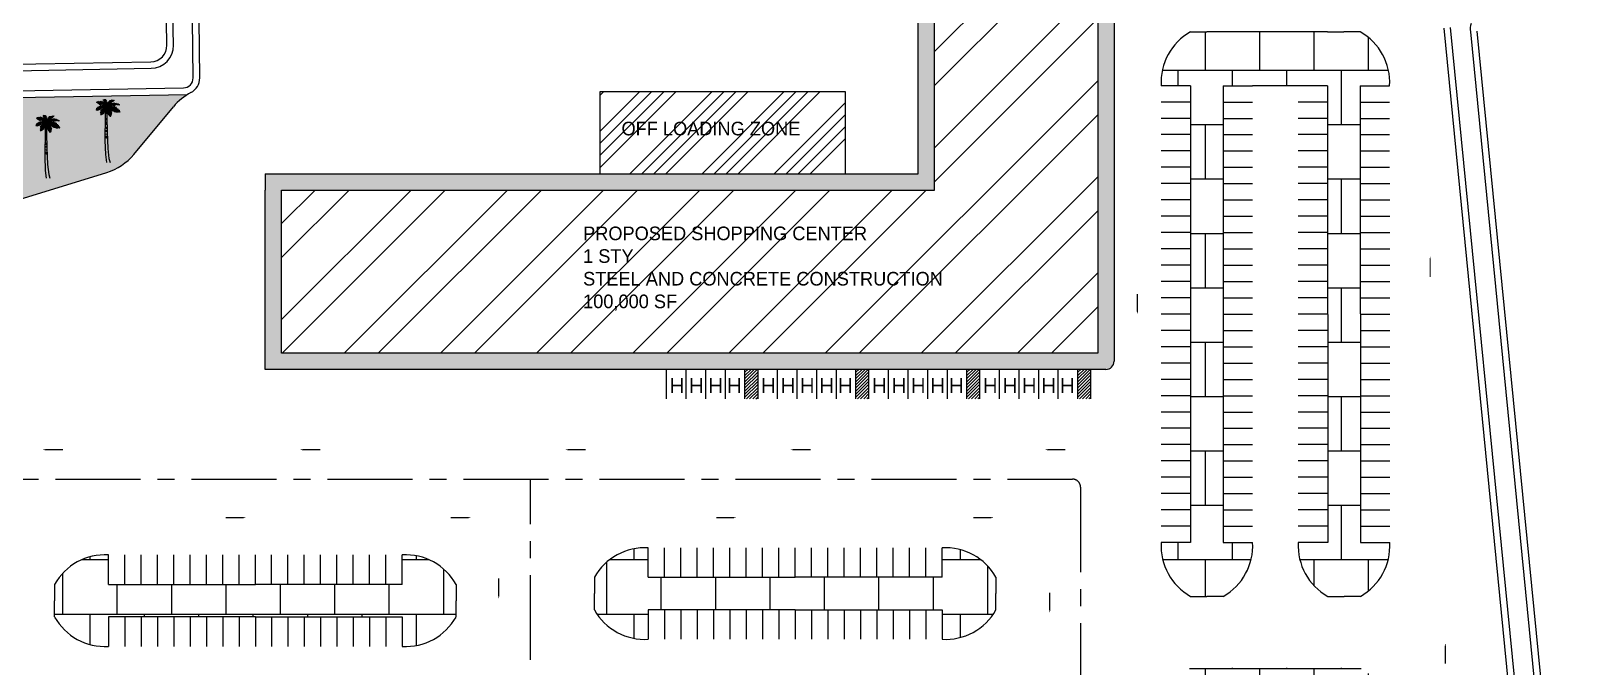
# Model space of a CAD drawing. Header units: inches. Extents: x 2549 to 23165, y 3287 to 26592.
# Drawn here: x 11367 to 22791, y 11611 to 16288 of the extents above; entities that cross this region are included whole.
import ezdxf

# ---------------------------------------------------------------- set-up
doc = ezdxf.new("R2010")
doc.units = ezdxf.units.IN
doc.header["$LTSCALE"] = 500
doc.header["$MEASUREMENT"] = 0
doc.linetypes.add('CENTER', pattern=[2, 1.25, -0.25, 0.25, -0.25])
for name, color, linetype in [('BEARING', 7, 'Continuous'), ('Building Structure', 7, 'Continuous'), ('Parking', 7, 'Continuous'), ('Road lines', 7, 'Continuous'), ('Walkways', 7, 'Continuous')]:
    doc.layers.add(name, color=color, linetype=linetype)

# ---------------------------------------------------------------- blocks, each defined once
blk = doc.blocks.new('sall parking')
for p, q in [((-2556, 120), (-2556, 336)), ((-2436, 120), (-2436, 336)), ((-2316, 120), (-2316, 336)), ((-2196, 120), (-2196, 336)), ((-2076, 120), (-2076, 336)), ((-1956, 120), (-1956, 336)), ((-1836, 120), (-1836, 336)), ((-1716, 120), (-1716, 336)), ((-1596, 120), (-1596, 336)), ((-1476, 120), (-1476, 336)), ((-1356, 120), (-1356, 336)), ((-1236, 120), (-1236, 336)), ((-1116, 120), (-1116, 336)), ((-996, 120), (-996, 336)), ((-876, 120), (-876, 336)), ((-756, 120), (-756, 336)), ((-636, 120), (-636, 336)), ((-516, 120), (-516, 336)), ((-396, 120), (-396, 336)), ((-2556, -120), (-2556, -336)), ((-2436, -120), (-2436, -336)), ((-2316, -120), (-2316, -336)), ((-2196, -120), (-2196, -336)), ((-2076, -120), (-2076, -336)), ((-1956, -120), (-1956, -336)), ((-1836, -120), (-1836, -336)), ((-1716, -120), (-1716, -336)), ((-1596, -120), (-1596, -336)), ((-1476, -120), (-1476, -336)), ((-1356, -120), (-1356, -336)), ((-1236, -120), (-1236, -336)), ((-1116, -120), (-1116, -336)), ((-996, -120), (-996, -336)), ((-876, -120), (-876, -336)), ((-756, -120), (-756, -336)), ((-636, -120), (-636, -336)), ((-516, -120), (-516, -336)), ((-396, -120), (-396, -336))]:
    blk.add_line(p, q)
at = {"layer": 'Parking'}
for p, q in [((-2952, 120), (-2952, 0)), ((-2556, 120), (-1476, 120)), ((-396, 120), (-1476, 120)), ((0, 120), (0, 0)), ((-2952, -120), (-2952, 0)), ((0, -120), (0, 0)), ((-1476, -120), (-2556, -120)), ((-1476, -120), (-396, -120))]:
    blk.add_line(p, q, dxfattribs=at)
for centre, start, end in [((-2581, -89), 86.6438, 150.6095), ((-371, -89), 29.3905, 93.3562), ((-2581, 89), 209.4111, 273.3768), ((-371, 89), 266.6232, 330.5889)]:
    blk.add_arc(centre, 426, start, end, dxfattribs=at)
blk = doc.blocks.new('Tree - palm elevation')
for p, q in [((-7.5, 199.68), (-7.5, 197.946)), ((-5.567, 196.707), (-4.987, 201.167)), ((-4.407, 195.716), (-3.247, 200.672)), ((-2.474, 193.733), (-1.315, 199.433)), ((15.116, 194.477), (17.822, 198.689)), ((18.015, 195.716), (20.914, 198.689)), ((21.301, 196.459), (22.847, 198.441)), ((-32.628, 167.961), (-33.208, 167.961)), ((-32.628, 167.713), (-32.435, 165.979)), ((-28.956, 172.174), (-32.435, 170.192)), ((-31.082, 169.944), (-32.435, 169.2)), ((-31.662, 168.705), (-31.082, 165.483)), ((-29.729, 190.759), (-31.469, 191.255)), ((-30.309, 190.512), (-30.695, 189.025)), ((-27.409, 173.413), (-30.695, 172.67)), ((-29.922, 170.687), (-27.989, 165.235)), ((-25.283, 191.751), (-29.342, 192.246)), ((-28.763, 190.759), (-28.763, 188.281)), ((-25.09, 175.148), (-28.376, 174.404)), ((-27.989, 172.422), (-26.056, 166.227)), ((-26.829, 173.661), (-23.544, 167.218)), ((-26.443, 191.503), (-26.636, 186.051)), ((-20.064, 191.751), (-25.863, 193.238)), ((-25.476, 174.652), (-21.224, 167.466)), ((-21.031, 177.626), (-24.897, 176.387)), ((-23.737, 191.751), (-24.51, 185.06)), ((-24.317, 175.891), (-18.711, 168.457)), ((-22.191, 176.635), (-16.391, 169.448)), ((-21.031, 191.998), (-21.804, 183.325)), ((-15.232, 191.255), (-20.644, 193.981)), ((-15.618, 179.36), (-20.644, 178.617)), ((-17.551, 191.503), (-20.451, 181.343)), ((-20.064, 177.626), (-15.812, 172.67)), ((-14.265, 164.244), (-19.678, 158.049)), ((-16.005, 160.031), (-19.484, 154.084)), ((-18.131, 153.589), (-19.484, 151.606)), ((-12.139, 167.961), (-19.098, 162.014)), ((-14.265, 190.759), (-18.131, 182.086)), ((-17.938, 152.597), (-16.972, 151.111)), ((-17.358, 178.617), (-13.299, 173.661)), ((-17.358, 155.819), (-14.845, 151.358)), ((-8.466, 171.678), (-16.585, 167.713)), ((-16.585, 158.545), (-13.106, 152.35)), ((-9.433, 189.025), (-15.618, 193.238)), ((-15.618, 160.775), (-12.332, 154.332)), ((-11.753, 189.768), (-15.425, 182.83)), ((-15.038, 179.36), (-10.786, 174.404)), ((-14.265, 163.749), (-10.786, 154.828)), ((-4.214, 175.148), (-14.072, 170.935)), ((-8.08, 188.034), (-12.912, 182.83)), ((-12.719, 166.722), (-9.046, 154.828)), ((-12.332, 180.104), (-9.433, 175.643)), ((-6.727, 197.202), (-11.366, 197.45)), ((-4.987, 185.803), (-10.979, 182.086)), ((-10.979, 168.457), (-7.887, 157.801)), ((-10.206, 180.104), (-8.08, 175.891)), ((-3.441, 194.477), (-10.013, 195.716)), ((-1.894, 192.494), (-9.24, 193.733)), ((-6.147, 186.299), (-9.24, 190.264)), ((-8.853, 170.935), (-7.113, 160.527)), ((-1.701, 176.882), (-8.66, 175.396)), ((-8.273, 180.104), (-6.147, 176.635)), ((-3.247, 183.821), (-8.08, 181.838)), ((-0.541, 189.52), (-7.307, 192.494)), ((-6.92, 172.917), (-5.374, 163.253)), ((-6.34, 179.608), (-4.6, 177.13)), ((-5.76, 190.016), (0.618, 185.308)), ((-5.76, 188.034), (-1.508, 182.582)), ((-1.315, 181.591), (-5.374, 181.095)), ((-4.6, 174.9), (-4.021, 166.722)), ((-4.021, 179.36), (-2.861, 177.378)), ((-2.668, 185.803), (1.198, 181.343)), ((-2.668, 176.387), (-2.376, 170.594)), ((-0.348, 180.352), (-1.894, 180.104)), ((-0.928, 176.882), (-1.508, 173.909)), ((-1.121, 190.759), (0.232, 196.955)), ((2.551, 175.891), (-0.928, 171.431)), ((3.711, 174.404), (-0.541, 167.961)), ((5.257, 171.926), (-0.155, 163.005)), ((0.038, 188.281), (1.778, 193.981)), ((1.585, 177.13), (0.038, 174.652)), ((7.384, 168.705), (0.812, 157.553)), ((1.005, 185.803), (2.358, 190.759)), ((1.005, 182.582), (2.938, 186.547)), ((1.585, 177.13), (6.61, 176.139)), ((9.317, 164.244), (2.358, 154.332)), ((2.938, 182.582), (6.61, 183.821)), ((2.938, 175.891), (8.737, 173.413)), ((4.098, 185.06), (4.678, 190.512)), ((4.098, 180.847), (8.35, 179.608)), ((4.291, 173.909), (12.216, 168.953)), ((10.863, 159.784), (4.484, 152.35)), ((4.871, 186.051), (10.09, 186.547)), ((4.871, 181.591), (8.544, 184.812)), ((5.644, 181.838), (13.569, 178.865)), ((5.837, 187.786), (7.577, 194.229)), ((6.224, 178.121), (8.157, 175.148)), ((6.417, 170.439), (14.729, 164.492)), ((11.829, 155.075), (6.804, 150.119)), ((6.997, 188.529), (12.216, 187.786)), ((7.384, 178.369), (10.476, 179.36)), ((7.77, 183.325), (16.082, 179.856)), ((8.157, 178.121), (10.476, 172.422)), ((8.544, 190.512), (13.763, 189.52)), ((8.544, 165.979), (16.662, 160.527)), ((12.603, 151.111), (8.544, 148.385)), ((9.317, 191.255), (10.283, 196.955)), ((9.51, 184.317), (15.502, 188.034)), ((10.09, 162.51), (17.435, 157.058)), ((10.476, 177.874), (12.796, 169.696)), ((11.25, 192.494), (15.889, 190.512)), ((11.25, 184.812), (17.628, 180.352)), ((11.443, 157.553), (16.855, 154.332)), ((11.829, 192.99), (13.182, 197.45)), ((11.829, 177.874), (18.015, 179.113)), ((12.216, 153.093), (16.082, 151.606)), ((12.603, 149.872), (15.116, 149.128)), ((13.182, 177.874), (14.729, 166.97)), ((13.956, 194.229), (14.729, 196.955)), ((14.536, 193.981), (17.242, 191.255)), ((14.536, 185.803), (19.948, 180.847)), ((15.695, 186.299), (19.368, 188.777)), ((15.889, 177.13), (16.855, 164.492)), ((16.082, 194.972), (17.822, 192.494)), ((17.242, 186.547), (23.041, 180.599)), ((18.015, 195.468), (18.981, 192.494)), ((18.015, 177.13), (26.133, 179.113)), ((18.981, 175.891), (19.561, 163.005)), ((19.368, 196.459), (19.948, 193.733)), ((19.368, 187.29), (26.133, 189.768)), ((20.721, 187.042), (25.167, 181.343)), ((20.914, 196.459), (21.301, 194.972)), ((20.914, 175.891), (30.966, 176.635)), ((21.688, 175.396), (22.074, 161.518)), ((22.074, 196.707), (23.427, 195.716)), ((23.234, 196.707), (23.62, 197.698)), ((23.814, 187.29), (26.907, 181.343)), ((23.814, 174.404), (25.554, 160.279)), ((24.78, 187.538), (31.546, 188.777)), ((25.554, 173.661), (33.285, 173.661)), ((26.133, 187.29), (29.419, 181.838)), ((26.52, 173.165), (28.066, 159.784)), ((28.066, 187.29), (30.966, 182.582)), ((28.839, 172.174), (36.378, 170.687)), ((29.226, 171.926), (30.966, 158.545)), ((29.806, 186.795), (32.319, 183.078)), ((29.999, 186.795), (33.092, 187.29)), ((30.966, 170.687), (38.891, 167.713)), ((32.126, 169.696), (32.512, 158.545)), ((32.512, 186.299), (35.218, 186.299)), ((33.479, 186.051), (34.445, 182.83)), ((34.058, 168.705), (34.445, 158.545)), ((35.412, 167.713), (41.404, 164.988)), ((35.605, 185.556), (37.151, 185.308)), ((36.378, 166.474), (35.605, 158.792)), ((35.798, 185.308), (36.958, 181.591)), ((37.731, 165.235), (36.958, 159.288)), ((37.924, 165.235), (41.404, 163.749)), ((38.118, 184.317), (38.504, 181.838)), ((38.504, 164.492), (38.504, 159.536)), ((39.664, 163.253), (42.37, 161.766)), ((39.857, 182.83), (40.244, 181.591)), ((39.857, 162.757), (39.857, 160.031)), ((40.824, 161.766), (41.21, 160.031)), ((41.21, 161.518), (42.757, 160.279)), ((-4.639, 102.273), (1.868, 100.604)), ((-4.453, 112.283), (1.682, 105.133)), ((-4.453, 99.651), (2.24, 98.459)), ((-4.267, 114.428), (1.682, 108.708)), ((-4.081, 140.645), (0.753, 138.261)), ((-4.081, 137.547), (0.753, 135.163)), ((-4.081, 129.205), (1.124, 126.821)), ((-4.081, 127.298), (1.31, 123.246)), ((-4.081, 121.578), (1.31, 120.863)), ((12.216, 148.137), (10.09, 147.393)), ((12.409, 145.659), (11.056, 145.659)), ((12.409, 146.898), (13.763, 146.402)), ((-4.825, 83.921), (2.612, 81.061)), ((-4.639, 81.299), (2.797, 78.916)), ((-4.639, 78.916), (2.797, 76.771)), ((-4.453, 91.071), (2.426, 89.641))]:
    blk.add_line(p, q)
for points in [[(-2.363, 170.553), (-3.88, 148.505), (-4.988, 69.634), (-3.325, 24.869), (0, 0)], [(-0.116, 162.848), (0.554, 143.532), (2.217, 96.635), (3.88, 44.054), (7.76, 12.079), (11.64, 0)]]:
    blk.add_lwpolyline(points)
for centre, radius, start, end in [((-18.427, 181.448), 19.715, 350.285, 64.11229), ((-9.259, 151.732), 28.386, 68.38311, 147.5322), ((-21.738, 166.094), 25.899, 27.67115, 112.5305), ((14.394, 148.393), 32.752, 113.7592, 177.4133), ((25.595, 171.567), 25.395, 91.40319, 163.882), ((23.687, 155.341), 32.188, 56.19272, 134.3213), ((5.828, 132.718), 45.639, 35.98777, 95.82273), ((-32.8, 147.923), 45.309, 356.1943, 41.37848)]:
    blk.add_arc(centre, radius, start, end)

msp = doc.modelspace()

# ---------------------------------------------------------------- hatches: boundary and pattern name
at = {"layer": 'Building Structure', "transparency": 33554539}
h = msp.add_hatch(dxfattribs=at)
h.set_pattern_fill('GRASS', color=256, scale=100)
h.paths.add_polyline_path([(10807.8, 14820, -0.1581529), (11019.8, 14969.2), (11922.6, 15248.2, 0.1454493), (12121.7, 15381.1), (12413.3, 15732, -0.0825828), (12517.6, 15822.1), (3677.9, 15667.7, 0.2352984), (3583, 15618.3), (2906.8, 14688.8, 0.4111745), (2932.3, 14521.9), (7844.5, 10870.1)])
at = {"layer": 'Building Structure', "transparency": 33554687}
h = msp.add_hatch(dxfattribs=at)
h.set_pattern_fill('ANSI34', color=256, scale=500)
h.paths.add_polyline_path([(17354.2, 15840.8), (15548.5, 15840.8), (15548.5, 15238.9), (17354.2, 15238.9)])
h.paths.add_polyline_path([(15682.5, 15496), (17265.9, 15496), (17265.9, 15646), (15682.5, 15646)], flags=24)
at = {"layer": 'Parking'}
h = msp.add_hatch(dxfattribs=at)
h.set_pattern_fill('ANSI31', color=256, scale=130, angle=180)
h.set_pattern_definition([(225, (19855.144, 17133.01), (11.490485, -11.490485), [])])
h.paths.add_polyline_path([(16615.1, 13582.9), (16711.1, 13582.9), (16711.1, 13800), (16615.1, 13800)])
h = msp.add_hatch(dxfattribs=at)
h.set_pattern_fill('ANSI31', color=256, scale=130, angle=180)
h.set_pattern_definition([(225, (20671.144, 17133.01), (11.490485, -11.490485), [])])
h.paths.add_polyline_path([(17431.1, 13582.9), (17527.1, 13582.9), (17527.1, 13800), (17431.1, 13800)])
h = msp.add_hatch(dxfattribs=at)
h.set_pattern_fill('ANSI31', color=256, scale=130, angle=180)
h.set_pattern_definition([(225, (21487.144, 17133.01), (11.490485, -11.490485), [])])
h.paths.add_polyline_path([(18247.1, 13582.9), (18343.1, 13582.9), (18343.1, 13800), (18247.1, 13800)])
h = msp.add_hatch(dxfattribs=at)
h.set_pattern_fill('ANSI31', color=256, scale=130, angle=180)
h.set_pattern_definition([(225, (22303.144, 17133.01), (11.490485, -11.490485), [])])
h.paths.add_polyline_path([(19063.1, 13582.9), (19159.1, 13582.9), (19159.1, 13800), (19063.1, 13800)])
at = {"layer": 'Road lines', "transparency": 33554687}
h = msp.add_hatch(dxfattribs=at)
h.set_pattern_fill('AR-B88', color=256, scale=50)
h.paths.add_polyline_path([(13015.6, 12218.8), (14095.6, 12218.6), (14095.6, 12434.6, -0.2865832), (14491.5, 12218.5), (14491.4, 12098.5), (14491.4, 11978.5, -0.2865832), (14095.5, 11762.6), (14095.5, 11978.6), (13015.5, 11978.8), (11935.7, 11978.6), (11935.7, 11762.6, -0.2865832), (11539.8, 11978.5), (11539.7, 12098.5), (11539.7, 12218.5, -0.2865832), (11935.6, 12434.6), (11935.6, 12218.6)])
h.paths.add_polyline_path([(13021.1, 11163.2), (14101, 11163), (14101.1, 11379, -0.2865832), (14496.9, 11162.9), (14496.9, 11042.9), (14496.9, 10922.9, -0.2865832), (14101, 10707), (14101, 10923), (13021, 10923.2), (11941.1, 10923), (11941.2, 10707, -0.2865832), (11545.2, 10922.9), (11545.2, 11042.9), (11545.2, 11162.9, -0.2865832), (11941.1, 11379), (11941.1, 11163)])
h.paths.add_polyline_path([(13021.1, 10179.9), (14101.1, 10179.7), (14101.1, 10395.7, -0.2865832), (14497, 10179.6), (14497, 10059.6), (14496.9, 9939.6, -0.2865832), (14101, 9723.7), (14101, 9939.7), (13021, 9939.9), (11941.2, 9939.7), (11941.2, 9723.7, -0.2865832), (11545.3, 9939.6), (11545.3, 10059.6), (11545.2, 10179.6, -0.2865832), (11941.1, 10395.7), (11941.1, 10179.7)])
h.paths.add_polyline_path([(17010.1, 10193.9), (18090, 10193.7), (18090, 10409.7, -0.2865832), (18485.9, 10193.6), (18485.9, 10073.6), (18485.9, 9953.6, -0.2865832), (18089.9, 9737.7), (18090, 9953.7), (17010, 9953.9), (15930.1, 9953.7), (15930.1, 9737.7, -0.2865832), (15534.2, 9953.6), (15534.2, 10073.6), (15534.2, 10193.6, -0.2865832), (15930, 10409.7), (15930.1, 10193.7)])
h.paths.add_polyline_path([(16980.5, 11163.2), (18060.4, 11163), (18060.5, 11379, -0.2865832), (18456.3, 11162.9), (18456.3, 11042.9), (18456.3, 10922.9, -0.2865832), (18060.4, 10707), (18060.4, 10923), (16980.4, 10923.2), (15900.5, 10923), (15900.6, 10707, -0.2865832), (15504.6, 10922.9), (15504.6, 11042.9), (15504.6, 11162.9, -0.2865832), (15900.5, 11379), (15900.5, 11163)])
h.paths.add_polyline_path([(16984.7, 12270.7), (18064.6, 12270.5), (18064.7, 12486.5, -0.2865832), (18460.5, 12270.5), (18460.5, 12150.5), (18460.5, 12030.5, -0.2865832), (18064.5, 11814.5), (18064.6, 12030.5), (16984.6, 12030.7), (15904.7, 12030.5), (15904.8, 11814.5, -0.2865832), (15508.8, 12030.5), (15508.8, 12150.5), (15508.8, 12270.5, -0.2865832), (15904.7, 12486.5), (15904.7, 12270.5)])
h.paths.add_polyline_path([(21139, 11604.3), (21019, 11604.3), (20899, 11604.3), (20131.3, 11604.1), (20011, 11604.3), (19891, 11604.3, 0.2865832), (19675, 11208.3), (19891, 11208.3), (19891.6, 7848.3), (19675.6, 7848.3, 0.2865832), (19891.7, 7452.4), (20011.7, 7452.5), (20131.7, 7452.5, 0.2865832), (20347.6, 7848.4), (20131.6, 7848.4), (20131, 11208.4), (20347, 11208.4), (20683, 11208.3), (20899, 11208.3), (20899.6, 7848.3), (20683.6, 7848.3, 0.2865832), (20899.7, 7452.4), (21019.7, 7452.5), (21139.7, 7452.5, 0.2865832), (21355.6, 7848.4), (21139.6, 7848.4), (21139, 11208.4), (21355, 11208.4, 0.2865832)])
h.paths.add_polyline_path([(16953.6, 9079.2), (18033.5, 9079), (18033.6, 9295, -0.2865832), (18429.5, 9078.9), (18429.4, 8958.9), (18429.4, 8838.9, -0.2865832), (18033.5, 8623), (18033.5, 8839), (16953.5, 8839.2), (15873.7, 8839), (15873.7, 8623, -0.2865832), (15477.8, 8838.9), (15477.7, 8958.9), (15477.7, 9078.9, -0.2865832), (15873.6, 9295), (15873.6, 9079)])
h.paths.add_polyline_path([(16977.2, 7990.6), (18057.1, 7990.4), (18057.1, 8206.4, -0.2865832), (18453, 7990.3), (18453, 7870.3), (18453, 7750.3, -0.2865832), (18057, 7534.4), (18057.1, 7750.4), (16977.1, 7750.6), (15897.2, 7750.4), (15897.3, 7534.4, -0.2865832), (15501.3, 7750.3), (15501.3, 7870.3), (15501.3, 7990.3, -0.2865832), (15897.1, 8206.4), (15897.2, 7990.4)])
h.paths.add_polyline_path([(20347.6, 12526.2), (20131.6, 12526.2), (20131, 15886.2), (20347, 15886.2), (20683, 15886.1), (20899, 15886.1), (20899.6, 12526.1), (20683.6, 12526.1, 0.2865832), (20899.7, 12130.2), (21019.7, 12130.2), (21139.7, 12130.3, 0.2865832), (21355.6, 12526.2), (21139.6, 12526.2), (21139, 15886.2), (21355, 15886.2, 0.2865832), (21139, 16282.1), (21019, 16282.1), (20899, 16282), (20131.3, 16281.9), (20011, 16282.1), (19891, 16282, 0.2865832), (19675, 15886.1), (19891, 15886.1), (19891.6, 12526.1), (19675.6, 12526.1, 0.2865832), (19891.7, 12130.2), (20011.7, 12130.2), (20131.7, 12130.3, 0.2865832)])
h.paths.add_polyline_path([(21557, 17288.9), (21341, 17288.8), (21340.4, 20648.8), (21556.4, 20648.9, 0.2865832), (21340.3, 21044.7), (21220.3, 21044.7), (21100.3, 21044.7, 0.2865832), (20884.4, 20648.8), (21100.4, 20648.8), (21101, 17288.8), (20885, 17288.8), (20549, 17288.9), (20333, 17288.8), (20332.4, 20648.8), (20548.4, 20648.9, 0.2865832), (20332.3, 21044.7), (20212.3, 21044.7), (20092.3, 21044.7, 0.2865832), (19876.4, 20648.8), (20092.4, 20648.8), (20093, 17288.8), (19877, 17288.8, 0.2865832), (20093.1, 16892.9), (20213.1, 16892.9), (20333.1, 16892.9), (21100.8, 16893.1), (21221.1, 16892.9), (21341.1, 16892.9, 0.2865832)])
h.paths.add_polyline_path([(18311, 24226.4), (18310.8, 23146.5), (18526.8, 23146.5, -0.2865832), (18310.7, 22750.6), (18190.7, 22750.6), (18070.7, 22750.6, -0.2865832), (17854.8, 23146.6), (18070.8, 23146.5), (18071, 24226.5), (18070.8, 25306.4), (17854.8, 25306.4, -0.2865832), (18070.7, 25702.3), (18190.7, 25702.3), (18310.7, 25702.3, -0.2865832), (18526.8, 25306.5), (18310.8, 25306.4)])
h.paths.add_polyline_path([(19472.6, 24226.3), (19472.4, 23146.4), (19688.4, 23146.3, -0.2865832), (19472.4, 22750.5), (19352.4, 22750.5), (19232.4, 22750.5, -0.2865832), (19016.4, 23146.5), (19232.4, 23146.4), (19232.6, 24226.4), (19232.4, 25306.3), (19016.4, 25306.2, -0.2865832), (19232.4, 25702.2), (19352.4, 25702.2), (19472.4, 25702.2, -0.2865832), (19688.4, 25306.3), (19472.4, 25306.3)])
h.paths.add_polyline_path([(20734.3, 24226.2), (20734.1, 23146.2), (20950.1, 23146.2, -0.2865832), (20734, 22750.3), (20614, 22750.3), (20494, 22750.4, -0.2865832), (20278.1, 23146.3), (20494.1, 23146.3), (20494.3, 24226.3), (20494.1, 25306.1), (20278.1, 25306.1, -0.2865832), (20494, 25702), (20614, 25702), (20734, 25702.1, -0.2865832), (20950.1, 25306.2), (20734.1, 25306.2)])
h.paths.add_polyline_path([(21958.4, 24187.2), (21958.3, 23107.3), (22174.3, 23107.2, -0.2865832), (21958.2, 22711.4), (21838.2, 22711.4), (21718.2, 22711.4, -0.2865832), (21502.3, 23107.3), (21718.3, 23107.3), (21718.4, 24187.3), (21718.3, 25267.1), (21502.3, 25267.1, -0.2865832), (21718.2, 25663.1), (21838.2, 25663.1), (21958.2, 25663.1, -0.2865832), (22174.3, 25267.2), (21958.3, 25267.2)])
h = msp.add_hatch(dxfattribs=at)
h.set_pattern_fill('AR-B88', color=256, scale=5)
h.paths.add_polyline_path([(13208.5, 15238.9), (13088.5, 15238.9), (13088.5, 15118.9), (13088.5, 13798.9), (19268.5, 13798.9, 0.4142136), (19328.5, 13858.9), (19328.5, 21118.9), (19328.5, 21238.9), (19208.5, 21238.9), (18008.5, 21238.9), (17696.5, 21238.9), (17696.5, 21055.7), (17888.5, 21055.7), (17888.5, 15238.9)])
h.paths.add_polyline_path([(18008.5, 15118.9), (18008.5, 21118.9), (19208.5, 21118.9), (19208.5, 13918.9), (13208.5, 13918.9), (13208.5, 15118.9)], flags=16)
h.paths.add_polyline_path([(15400, 14208.3), (18483.3, 14208.3), (18483.3, 14875), (15400, 14875)], flags=8)
at = {"layer": 'Road lines', "transparency": 33554523}
h = msp.add_hatch(dxfattribs=at)
h.set_pattern_fill('STEEL', color=256, scale=4000)
h.set_pattern_definition([(45, (0, 0), (-353.553, 353.553), []), (45, (0, 250), (-353.553, 353.553), [])])
h.paths.add_polyline_path([(13208.5, 15118.9), (13208.5, 13918.9), (19208.5, 13918.9), (19208.5, 21118.9), (18008.5, 21118.9), (18008.5, 15118.9), (18008.5, 15118.9), (18008.5, 15118.9)])
h.paths.add_polyline_path([(15400, 14208.3), (18483.3, 14208.3), (18483.3, 14875), (15400, 14875)], flags=24)

# ---------------------------------------------------------------- linework, layer by layer
for p, q in [((12121.7, 15381.1), (12413.3, 15732)), ((11019.8, 14969.2), (11922.6, 15248.2))]:
    msp.add_line(p, q)
for centre, start, end in [((12736.4, 15463.6), 117.61016, 140.27518), ((11798.6, 15649.5), 287.17279, 320.27518)]:
    msp.add_arc(centre, 420, start, end)
at = {"layer": 'BEARING'}
for p, q in [((12365.3, 16184.2), (12357.7, 16605.9)), ((12413.3, 16185), (12405.7, 16606.8)), ((12558.1, 15942.9), (12553.2, 16370.1)), ((12606.1, 15943.5), (12601.2, 16370.7)), ((21753, 16308.9), (22551.9, 8190.7)), ((21800.8, 16313.6), (22599.6, 8195.4)), ((21948.4, 16283.4), (22742.9, 8209.5)), ((21996.2, 16288.1), (22790.7, 8214.2)), ((3572.3, 15905.9), (12247.5, 16062)), ((3573.2, 15857.9), (12248.4, 16014)), ((3677.1, 15715.7), (12487.4, 15870.1)), ((3677.9, 15667.7), (12517.6, 15822.1))]:
    msp.add_line(p, q, dxfattribs=at)
for centre, radius, start, end in [((22115.6, 16299.9), 168, 164.60361, 185.62), ((12245.3, 16182), 120, 271.03111, 1.03111), ((12245.3, 16182), 168, 271.03111, 1.03111), ((12486.1, 15942.1), 72, 271.00409, 0.65296), ((12486.1, 15942.1), 120, 297.61016, 0.65296)]:
    msp.add_arc(centre, radius, start, end, dxfattribs=at)
at = {"layer": 'Building Structure'}
for p, q in [((17888.5, 15238.9), (17888.5, 21055.7)), ((18008.5, 15118.9), (18008.5, 21118.9)), ((19208.5, 21118.9), (19208.5, 13918.9)), ((19328.5, 21118.9), (19328.5, 13858.9)), ((13088.5, 15238.9), (13208.5, 15238.9)), ((13088.5, 15238.9), (13088.5, 15118.9)), ((13208.5, 15238.9), (17888.5, 15238.9)), ((13088.5, 13798.9), (13088.5, 15118.9)), ((13208.5, 13918.9), (13208.5, 15118.9)), ((13208.5, 15118.9), (18008.5, 15118.9)), ((18008.5, 15118.9), (18008.5, 15118.9)), ((18008.5, 15118.9), (18008.5, 15118.9)), ((19208.5, 13918.9), (13208.5, 13918.9)), ((19268.5, 13798.9), (13088.5, 13798.9))]:
    msp.add_line(p, q, dxfattribs=at)
msp.add_arc((19268.5, 13858.9), 60, 270, 0, dxfattribs=at)
at = {"layer": 'Parking'}
for p, q in [((19891, 16282), (20011, 16282.1)), ((20131, 16282.1), (20011, 16282.1)), ((20899, 16282), (20131.3, 16281.9)), ((20899, 16282), (21019, 16282.1)), ((21139, 16282.1), (21019, 16282.1)), ((19891, 15886.1), (19675, 15886.1)), ((19891, 15886.1), (19891.6, 12526.1)), ((20131, 15886.2), (20347, 15886.2)), ((20131, 15886.2), (20131.6, 12526.2)), ((20683, 15886.1), (20347, 15886)), ((20899, 15886.1), (20683, 15886.1)), ((20899, 15886.1), (20899.6, 12526.1)), ((21139, 15886.2), (21355, 15886.2)), ((21139, 15886.2), (21139.6, 12526.2)), ((19891, 15766.1), (19675, 15766.1)), ((20131, 15766.2), (20347, 15766.2)), ((20899, 15766.1), (20683, 15766.1)), ((21139, 15766.2), (21355, 15766.2)), ((19891.1, 15646.1), (19675.1, 15646.1)), ((20131.1, 15646.2), (20347.1, 15646.2)), ((20899.1, 15646.1), (20683.1, 15646.1)), ((21139.1, 15646.2), (21355.1, 15646.2)), ((19891.1, 15526.1), (19675.1, 15526.1)), ((20131.1, 15526.2), (20347.1, 15526.2)), ((20899.1, 15526.1), (20683.1, 15526.1)), ((21139.1, 15526.2), (21355.1, 15526.2)), ((19891.1, 15406.1), (19675.1, 15406.1)), ((20131.1, 15406.2), (20347.1, 15406.2)), ((20899.1, 15406.1), (20683.1, 15406.1)), ((21139.1, 15406.2), (21355.1, 15406.2)), ((19891.1, 15286.1), (19675.1, 15286.1)), ((20131.1, 15286.2), (20347.1, 15286.2)), ((20899.1, 15286.1), (20683.1, 15286.1)), ((21139.1, 15286.2), (21355.1, 15286.2)), ((19891.2, 15166.1), (19675.2, 15166.1)), ((20131.2, 15166.2), (20347.2, 15166.2)), ((20899.2, 15166.1), (20683.2, 15166.1)), ((21139.2, 15166.2), (21355.2, 15166.2)), ((19891.2, 15046.1), (19675.2, 15046.1)), ((20131.2, 15046.2), (20347.2, 15046.2)), ((20899.2, 15046.1), (20683.2, 15046.1)), ((21139.2, 15046.2), (21355.2, 15046.2)), ((19891.2, 14926.1), (19675.2, 14926.1)), ((20131.2, 14926.2), (20347.2, 14926.2)), ((20899.2, 14926.1), (20683.2, 14926.1)), ((21139.2, 14926.2), (21355.2, 14926.2)), ((19891.2, 14806.1), (19675.2, 14806.1)), ((20131.2, 14806.2), (20347.2, 14806.2)), ((20899.2, 14806.1), (20683.2, 14806.1)), ((21139.2, 14806.2), (21355.2, 14806.2)), ((19891.2, 14686.1), (19675.2, 14686.1)), ((20131.2, 14686.2), (20347.2, 14686.2)), ((20899.2, 14686.1), (20683.2, 14686.1)), ((21139.2, 14686.2), (21355.2, 14686.2)), ((19891.3, 14566.1), (19675.3, 14566.1)), ((20131.3, 14566.2), (20347.3, 14566.2)), ((20899.3, 14566.1), (20683.3, 14566.1)), ((21139.3, 14566.2), (21355.3, 14566.2)), ((19891.3, 14446.1), (19675.3, 14446.1)), ((20131.3, 14446.2), (20347.3, 14446.2)), ((20899.3, 14446.1), (20683.3, 14446.1)), ((21139.3, 14446.2), (21355.3, 14446.2)), ((19891.3, 14326.1), (19675.3, 14326.1)), ((20131.3, 14326.2), (20347.3, 14326.2)), ((20899.3, 14326.1), (20683.3, 14326.1)), ((21139.3, 14326.2), (21355.3, 14326.2)), ((19891.3, 14206.1), (19675.3, 14206.1)), ((20131.3, 14206.2), (20347.3, 14206.2)), ((20899.3, 14206.1), (20683.3, 14206.1)), ((21139.3, 14206.2), (21355.3, 14206.2)), ((19891.4, 14086.1), (19675.4, 14086.1)), ((20131.4, 14086.2), (20347.4, 14086.2)), ((20899.4, 14086.1), (20683.4, 14086.1)), ((21139.4, 14086.2), (21355.4, 14086.2)), ((19891.4, 13966.1), (19675.4, 13966.1)), ((20131.4, 13966.2), (20347.4, 13966.2)), ((20899.4, 13966.1), (20683.4, 13966.1)), ((21139.4, 13966.2), (21355.4, 13966.2)), ((19891.4, 13846.1), (19675.4, 13846.1)), ((20131.4, 13846.2), (20347.4, 13846.2)), ((20899.4, 13846.1), (20683.4, 13846.1)), ((21139.4, 13846.2), (21355.4, 13846.2)), ((16039.1, 13582.9), (16039.1, 13798.9)), ((16183.1, 13582.9), (16183.1, 13798.9)), ((16327.1, 13582.9), (16327.1, 13798.9)), ((16471.1, 13582.9), (16471.1, 13798.9)), ((16615.1, 13582.9), (16615.1, 13798.9)), ((16711.1, 13582.9), (16711.1, 13798.9)), ((16855.1, 13582.9), (16855.1, 13798.9)), ((16855.1, 13582.9), (16855.1, 13798.9)), ((16999.1, 13582.9), (16999.1, 13798.9)), ((17143.1, 13582.9), (17143.1, 13798.9)), ((17287.1, 13582.9), (17287.1, 13798.9)), ((17431.1, 13582.9), (17431.1, 13798.9)), ((17527.1, 13582.9), (17527.1, 13798.9)), ((17671.1, 13582.9), (17671.1, 13798.9)), ((17671.1, 13582.9), (17671.1, 13798.9)), ((17815.1, 13582.9), (17815.1, 13798.9)), ((17959.1, 13582.9), (17959.1, 13798.9)), ((18103.1, 13582.9), (18103.1, 13798.9)), ((18247.1, 13582.9), (18247.1, 13798.9)), ((18343.1, 13582.9), (18343.1, 13798.9)), ((18487.1, 13582.9), (18487.1, 13798.9)), ((18487.1, 13582.9), (18487.1, 13798.9)), ((18631.1, 13582.9), (18631.1, 13798.9)), ((18775.1, 13582.9), (18775.1, 13798.9)), ((18919.1, 13582.9), (18919.1, 13798.9)), ((19063.1, 13582.9), (19063.1, 13798.9)), ((19159.1, 13582.9), (19159.1, 13798.9)), ((19891.4, 13726.1), (19675.4, 13726.1)), ((20131.4, 13726.2), (20347.4, 13726.2)), ((20899.4, 13726.1), (20683.4, 13726.1)), ((21139.4, 13726.2), (21355.4, 13726.2)), ((19891.4, 13606.1), (19675.4, 13606.1)), ((20131.4, 13606.2), (20347.4, 13606.2)), ((20899.4, 13606.1), (20683.4, 13606.1)), ((21139.4, 13606.2), (21355.4, 13606.2)), ((19891.5, 13486.1), (19675.5, 13486.1)), ((20131.5, 13486.2), (20347.5, 13486.2)), ((20899.5, 13486.1), (20683.5, 13486.1)), ((21139.5, 13486.2), (21355.5, 13486.2)), ((19891.5, 13366.1), (19675.5, 13366.1)), ((20131.5, 13366.2), (20347.5, 13366.2)), ((20899.5, 13366.1), (20683.5, 13366.1)), ((21139.5, 13366.2), (21355.5, 13366.2)), ((19891.5, 13246.1), (19675.5, 13246.1)), ((20131.5, 13246.2), (20347.5, 13246.2)), ((20899.5, 13246.1), (20683.5, 13246.1)), ((21139.5, 13246.2), (21355.5, 13246.2)), ((19891.5, 13126.1), (19675.5, 13126.1)), ((20131.5, 13126.2), (20347.5, 13126.2)), ((20899.5, 13126.1), (20683.5, 13126.1)), ((21139.5, 13126.2), (21355.5, 13126.2)), ((19891.5, 13006.1), (19675.5, 13006.1)), ((20131.5, 13006.2), (20347.5, 13006.2)), ((20899.5, 13006.1), (20683.5, 13006.1)), ((21139.5, 13006.2), (21355.5, 13006.2)), ((19891.6, 12886.1), (19675.6, 12886.1)), ((20131.6, 12886.2), (20347.6, 12886.2)), ((20899.6, 12886.1), (20683.6, 12886.1)), ((21139.6, 12886.2), (21355.6, 12886.2)), ((19891.6, 12766.1), (19675.6, 12766.1)), ((20131.6, 12766.2), (20347.6, 12766.2)), ((20899.6, 12766.1), (20683.6, 12766.1)), ((21139.6, 12766.2), (21355.6, 12766.2)), ((19891.6, 12646.1), (19675.6, 12646.1)), ((20131.6, 12646.2), (20347.6, 12646.2)), ((20899.6, 12646.1), (20683.6, 12646.1)), ((21139.6, 12646.2), (21355.6, 12646.2)), ((19891.6, 12526.1), (19675.6, 12526.1)), ((20131.6, 12526.2), (20347.6, 12526.2)), ((20899.6, 12526.1), (20683.6, 12526.1)), ((21139.6, 12526.2), (21355.6, 12526.2)), ((19891.7, 12130.2), (20011.7, 12130.2)), ((20131.7, 12130.3), (20011.7, 12130.2)), ((20899.7, 12130.2), (21019.7, 12130.2)), ((21139.7, 12130.3), (21019.7, 12130.2))]:
    msp.add_line(p, q, dxfattribs=at)
at = {"layer": 'Parking', "color": 140, "const_width": 12}
for points in [[(16080.3, 13625.3), (16080.3, 13736.2)], [(16150.4, 13625.3), (16150.4, 13736.2)], [(16222, 13625.3), (16222, 13736.2)], [(16292.1, 13625.3), (16292.1, 13736.2)], [(16364.5, 13625.3), (16364.5, 13736.2)], [(16434.6, 13625.3), (16434.6, 13736.2)], [(16502.3, 13625.3), (16502.3, 13736.2)], [(16572.4, 13625.3), (16572.4, 13736.2)], [(16751.6, 13625.3), (16751.6, 13736.2)], [(16821.6, 13625.3), (16821.6, 13736.2)], [(16896.3, 13625.3), (16896.3, 13736.2)], [(16966.4, 13625.3), (16966.4, 13736.2)], [(17038, 13625.3), (17038, 13736.2)], [(17108.1, 13625.3), (17108.1, 13736.2)], [(17180.5, 13625.3), (17180.5, 13736.2)], [(17250.6, 13625.3), (17250.6, 13736.2)], [(17318.3, 13625.3), (17318.3, 13736.2)], [(17388.4, 13625.3), (17388.4, 13736.2)], [(17567.6, 13625.3), (17567.6, 13736.2)], [(17637.6, 13625.3), (17637.6, 13736.2)], [(17712.3, 13625.3), (17712.3, 13736.2)], [(17782.4, 13625.3), (17782.4, 13736.2)], [(17854, 13625.3), (17854, 13736.2)], [(17924.1, 13625.3), (17924.1, 13736.2)], [(17996.5, 13625.3), (17996.5, 13736.2)], [(18066.6, 13625.3), (18066.6, 13736.2)], [(18134.3, 13625.3), (18134.3, 13736.2)], [(18204.4, 13625.3), (18204.4, 13736.2)], [(18383.6, 13625.3), (18383.6, 13736.2)], [(18453.6, 13625.3), (18453.6, 13736.2)], [(18528.3, 13625.3), (18528.3, 13736.2)], [(18598.4, 13625.3), (18598.4, 13736.2)], [(18670, 13625.3), (18670, 13736.2)], [(18740.1, 13625.3), (18740.1, 13736.2)], [(18812.5, 13625.3), (18812.5, 13736.2)], [(18882.6, 13625.3), (18882.6, 13736.2)], [(18950.3, 13625.3), (18950.3, 13736.2)], [(19020.4, 13625.3), (19020.4, 13736.2)], [(16150.4, 13680.8), (16080.3, 13680.8)], [(16292.1, 13680.8), (16222, 13680.8)], [(16434.6, 13680.8), (16364.5, 13680.8)], [(16572.4, 13680.8), (16502.3, 13680.8)], [(16821.6, 13680.8), (16751.6, 13680.8)], [(17108.1, 13680.8), (17038, 13680.8)], [(17637.6, 13680.8), (17567.6, 13680.8)], [(17782.4, 13680.8), (17712.3, 13680.8)], [(17924.1, 13680.8), (17854, 13680.8)], [(18066.6, 13680.8), (17996.5, 13680.8)], [(18204.4, 13680.8), (18134.3, 13680.8)], [(18453.6, 13680.8), (18383.6, 13680.8)], [(18598.4, 13680.8), (18528.3, 13680.8)], [(18740.1, 13680.8), (18670, 13680.8)], [(18882.6, 13680.8), (18812.5, 13680.8)], [(19020.4, 13680.8), (18950.3, 13680.8)]]:
    msp.add_lwpolyline(points, dxfattribs=at)
at = {"layer": 'Parking', "const_width": 12}
for points in [[(16966.4, 13680.8), (16896.3, 13680.8)], [(17250.6, 13680.8), (17180.5, 13680.8)], [(17388.4, 13680.8), (17318.3, 13680.8)]]:
    msp.add_lwpolyline(points, dxfattribs=at)
at = {"layer": 'Parking'}
for centre, start, end in [((20100, 15911.2), 119.41111, 183.37676), ((20930, 15911.1), 356.64384, 60.60949), ((20100.6, 12501.2), 176.64384, 240.60949), ((19922.6, 12501.1), 299.41111, 3.37676), ((21108.6, 12501.2), 176.64384, 240.60949), ((20930.6, 12501.1), 299.41111, 3.37676)]:
    msp.add_arc(centre, 425.7, start, end, dxfattribs=at)
at = {"layer": 'Road lines', "linetype": 'CENTER'}
for p, q in [((10546.4, 12992.3), (19023, 12992.3)), ((15038.1, 7662.2), (15038.1, 12992.3)), ((19083, 12932.3), (19083, 6734.4))]:
    msp.add_line(p, q, dxfattribs=at)
at = {"layer": 'Road lines'}
msp.add_lwpolyline([(15548.5, 15238.9), (17354.2, 15238.9), (17354.2, 15840.8), (15548.5, 15840.8)], close=True, dxfattribs=at)
for points in [[(21652.7, 14628.5, 0, 36, 0), (21652.7, 14544.9, 9, 9, 0), (21652.7, 14479.4, 9, 9, 0)], [(19500.4, 14206.1, 0, 36, 0), (19500.4, 14289.7, 9, 9, 0), (19500.4, 14355.2, 9, 9, 0)], [(11451.4, 13208.6, 0, 36, 0), (11534.9, 13208.6, 9, 9, 0), (11600.5, 13208.6, 9, 9, 0)], [(13343.1, 13208.6, 0, 36, 0), (13426.7, 13208.6, 9, 9, 0), (13492.3, 13208.6, 9, 9, 0)], [(15294, 13208.6, 0, 36, 0), (15377.6, 13208.6, 9, 9, 0), (15443.1, 13208.6, 9, 9, 0)], [(16949.3, 13208.6, 0, 36, 0), (17032.9, 13208.6, 9, 9, 0), (17098.4, 13208.6, 9, 9, 0)], [(18821.3, 13208.6, 0, 36, 0), (18904.9, 13208.6, 9, 9, 0), (18970.5, 13208.6, 9, 9, 0)], [(12946.5, 12709, 0, 36, 0), (12862.9, 12709, 9, 9, 0), (12797.4, 12709, 9, 9, 0)], [(14601.8, 12709, 0, 36, 0), (14518.2, 12709, 9, 9, 0), (14452.6, 12709, 9, 9, 0)], [(16552.6, 12709, 0, 36, 0), (16469.1, 12709, 9, 9, 0), (16403.5, 12709, 9, 9, 0)], [(18444.4, 12709, 0, 36, 0), (18360.8, 12709, 9, 9, 0), (18295.3, 12709, 9, 9, 0)], [(14805, 12112.7, 0, 36, 0), (14805, 12196.3, 9, 9, 0), (14805, 12261.8, 9, 9, 0)], [(18856, 12009.2, 0, 36, 0), (18856, 12092.8, 9, 9, 0), (18856, 12158.4, 9, 9, 0)], [(21764.4, 11785, 0, 36, 0), (21764.4, 11701.4, 9, 9, 0), (21764.4, 11635.9, 9, 9, 0)]]:
    msp.add_lwpolyline(points, format="xyseb", dxfattribs=at)
at = {"layer": 'Road lines', "linetype": 'CENTER'}
msp.add_arc((19023, 12932.3), 60, 0, 90, dxfattribs=at)

# ---------------------------------------------------------------- block references
at = {"layer": 'Parking'}
for p in [(18460.5, 12150.5), (14491.4, 12098.5)]:
    msp.add_blockref('sall parking', p, dxfattribs=at)
at = {"layer": 'Walkways', "xscale": 2.310169183192132, "yscale": 2.310169183192132, "zscale": 2.310169183192132}
for p in [(11921.2, 15322.5), (11478.4, 15206)]:
    msp.add_blockref('Tree - palm elevation', p, dxfattribs=at)

# ---------------------------------------------------------------- texts
at = {"insert": (15425, 14850), "char_height": 100, "attachment_point": 1}
msp.add_mtext_dynamic_manual_height_columns('PROPOSED SHOPPING CENTER\\P1 STY\\PSTEEL AND CONCRETE CONSTRUCTION\\P100,000 SF', width=3724.462, gutter_width=1, heights=[798.4], dxfattribs=at)
at = {"layer": 'Building Structure', "insert": (15707.5, 15621), "char_height": 100, "attachment_point": 1}
msp.add_mtext_dynamic_manual_height_columns('OFF LOADING ZONE', width=1616.972, gutter_width=1, heights=[0], dxfattribs=at)

doc.saveas('drawing.dxf')
